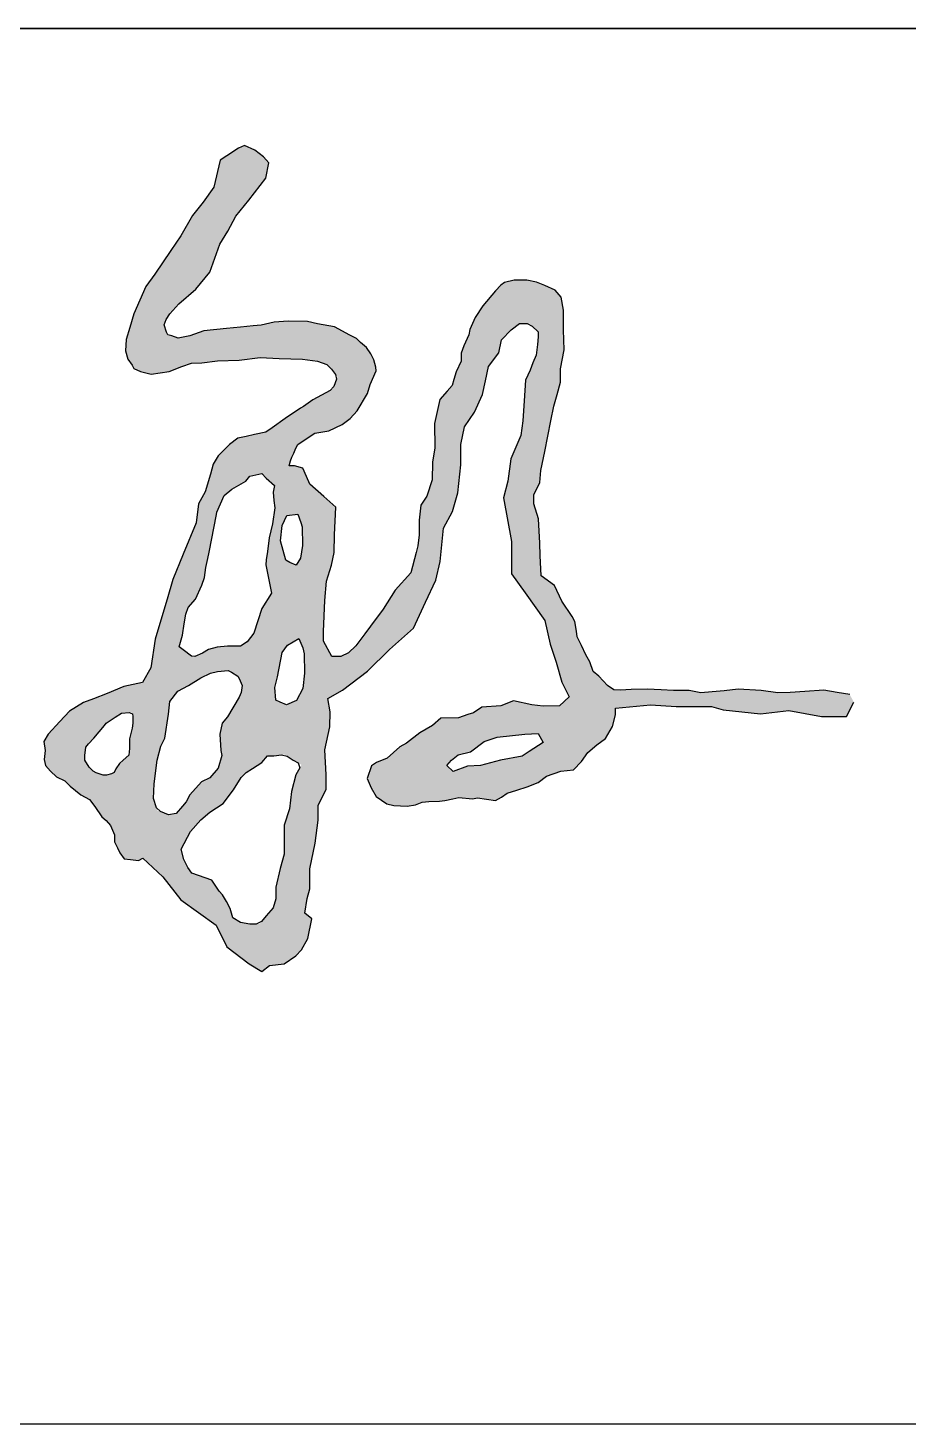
# Model space of a CAD drawing. Extents: x 343352 to 432452, y 769729 to 1078684.
# Drawn here: x 430632 to 431168, y 783901 to 784751 of the extents above; entities that cross this region are included whole.
import ezdxf

# ---------------------------------------------------------------- set-up
doc = ezdxf.new("R2010")
doc.units = 0
doc.header["$LTSCALE"] = 1000
doc.header["$MEASUREMENT"] = 0
doc.layers.add('PUB_TITLE', color=4, linetype='Continuous')

# ---------------------------------------------------------------- blocks, each defined once
blk = doc.blocks.new('A$C3D9F50CE')
h = blk.add_hatch(color=256)
h.paths.add_polyline_path([(949.68, 239.62), (950.05, 248.82), (948.58, 256.93), (957.42, 262.08), (972.76, 273.68), (986.17, 286.89), (1000.66, 299.74), (1007.94, 315.56), (1014.28, 328.95), (1017, 340.35), (1018.99, 360.67), (1024.46, 370.87), (1027.74, 382.15), (1029.56, 399.26), (1029.56, 411.63), (1031.74, 422.42), (1037.87, 431.35), (1042.72, 442.07), (1044.51, 450.49), (1046.35, 459.15), (1052.7, 467.41), (1054.23, 475.32), (1060.11, 481.45), (1065.22, 485.27), (1071.34, 485.27), (1076.67, 480.31), (1076.67, 477.17), (1076.29, 472.53), (1075.41, 466.01), (1073.4, 461.5), (1071.77, 456.86), (1068.98, 450.79), (1068.02, 438.28), (1067.38, 426.09), (1066.09, 417.1), (1059.99, 402.9), (1058.06, 389.42), (1055.49, 379.15), (1060.45, 352.51), (1060.45, 332.81), (1068.66, 321.32), (1080.76, 304.39), (1083.89, 290.12), (1087.57, 279.09), (1090.96, 266.93), (1095.49, 257.88), (1089.55, 252.5), (1079.64, 252.22), (1072.85, 253.07), (1061.52, 255.61), (1053.88, 252.5), (1042.27, 251.65), (1037.18, 248.26), (1033.78, 247.13), (1028.12, 245.24), (1017.33, 245.04), (1012.24, 240.51), (1004.59, 235.99), (996.38, 229.77), (992.42, 227.5), (984.78, 220.72), (978.27, 217.89), (975.15, 215.91), (972.6, 208.27), (974.87, 202.62), (977.98, 197.24), (984.49, 192.72), (988.74, 191.87), (996.96, 191.3), (1001.92, 192.29), (1006.09, 193.87), (1010.05, 194.27), (1016.6, 194.47), (1019.78, 194.87), (1024.74, 195.86), (1028.31, 196.65), (1036.65, 195.86), (1039.62, 196.45), (1050.74, 194.87), (1054.31, 196.85), (1057.68, 199.23), (1063.64, 201.21), (1069.99, 203.19), (1076.73, 205.77), (1081.7, 209.73), (1090.43, 212.71), (1098.17, 213.5), (1102.93, 218.66), (1106.9, 224.01), (1112.26, 228.77), (1117.62, 232.53), (1121.98, 239.87), (1123.77, 247.01), (1123.77, 251.17), (1145.01, 253.13), (1160.75, 252.11), (1182.08, 252.11), (1189.18, 250.08), (1212.03, 247.55), (1229.3, 249.57), (1249.1, 246.02), (1264.33, 246.02), (1268.9, 254.65), (1266.33, 259.4), (1258.68, 260.69), (1250.51, 262.06), (1238.91, 261.21), (1230.17, 260.69), (1222.47, 260.51), (1212.5, 261.74), (1198.33, 262.61), (1189.93, 261.56), (1182.59, 261.04), (1175.76, 260.51), (1168.59, 261.91), (1158.97, 261.74), (1151.62, 262.26), (1143.05, 262.61), (1133.26, 262.43), (1126.78, 262.08), (1122.76, 262.26), (1118.91, 264.88), (1113.66, 270.65), (1110.17, 273.44), (1108.07, 279.39), (1105.62, 283.58), (1102.99, 289.17), (1100.47, 294.55), (1100.02, 297.91), (1098.97, 303.85), (1097.4, 307), (1091.07, 316.31), (1086.59, 325.82), (1078.48, 331.69), (1077.92, 343.99), (1077.57, 351.53), (1076.9, 366.42), (1074.09, 375.61), (1073.9, 381.1), (1077.56, 388.61), (1078.24, 395.74), (1080.72, 407.36), (1084.4, 426.15), (1086.15, 435.06), (1088.28, 442.03), (1090.22, 449.58), (1090.22, 457.72), (1092.55, 469.23), (1091.96, 481.43), (1091.96, 493.44), (1090.61, 501.38), (1086.92, 505.71), (1080.78, 508.58), (1075.57, 510.51), (1069.82, 511.85), (1061.94, 511.71), (1056.19, 510.25), (1053.86, 508.78), (1050.65, 505.17), (1042.98, 496.13), (1038.2, 488.96), (1035.12, 481.61), (1034.44, 478.37), (1031.36, 471.71), (1029.65, 467.27), (1029.65, 462.49), (1026.75, 456), (1025.21, 451.22), (1024.36, 447.64), (1021.28, 444.05), (1016.82, 438.98), (1013.58, 424.45), (1013.73, 409.71), (1012.37, 400.98), (1012.07, 390.14), (1008.9, 380.12), (1005.28, 374.7), (1004.08, 365.67), (1004.23, 356.64), (1003.32, 349.87), (1002.27, 345.8), (999.08, 333.5), (989.56, 322.98), (982.24, 311.43), (974.53, 301.04), (971.06, 296.42), (965.67, 289.1), (961.04, 284.86), (956.42, 282.55), (951.02, 282.55), (946.01, 291.79), (946.01, 297.86), (946.71, 316.6), (947.65, 328.33), (950.87, 338.17), (952.39, 345.93), (952.58, 356.71), (953.52, 373.56), (946.13, 380.09), (937.66, 387.57), (933.4, 397.22), (928.32, 398.63), (925.1, 398.63), (926.21, 403.04), (927.76, 406.39), (930.02, 411.56), (933.63, 413.96), (940.62, 418.62), (949.1, 420), (957.28, 423.93), (962.12, 427.56), (966.37, 432.1), (972.73, 442.7), (974.25, 448.13), (977.98, 456.46), (977.83, 458.69), (976.64, 463.15), (974.7, 466.87), (972.17, 470.74), (968.45, 473.71), (966.07, 476.24), (962.04, 478.33), (952.63, 483.3), (942.21, 485.23), (936.11, 486.57), (924.49, 486.87), (915.85, 486.13), (907.96, 484.34), (903.05, 483.89), (895.31, 483.15), (886.82, 482.41), (873.12, 480.92), (864.63, 477.94), (857.49, 476.46), (853.61, 477.8), (850.91, 478.47), (848.85, 484.64), (851.09, 489.86), (856, 495.35), (857.93, 497.43), (868.24, 506.22), (876.77, 516.57), (882.86, 533.62), (887.74, 541.53), (892.61, 550.66), (900.54, 560.4), (910.9, 573.8), (912.62, 583.13), (909.47, 586.9), (904.01, 590.89), (897.72, 593.82), (894.19, 592.14), (886.99, 587.43), (883.07, 584.87), (879.23, 568.33), (872.58, 559.19), (866.2, 551.16), (859, 538.7), (852.9, 529.85), (843.2, 515.45), (837.66, 507.98), (830.45, 491.33), (827.95, 483.02), (825.76, 475.71), (825.3, 468.68), (826.83, 463.72), (829.41, 460), (830.36, 457.99), (834.47, 456.18), (841.05, 454.46), (851.88, 456.22), (859.57, 459.22), (865.57, 461.14), (871.93, 461.5), (881.29, 462.7), (894.5, 462.94), (907.34, 464.62), (918.87, 464.14), (933.08, 463.55), (942.35, 462.35), (947.9, 460.42), (950.76, 457.64), (954.43, 452.88), (951.54, 445.29), (944.71, 441.71), (939.49, 438.77), (933.68, 434.82), (932, 433.81), (922.67, 427.5), (914.71, 421.9), (910.85, 419.2), (903.85, 417.7), (898.8, 416.62), (893.72, 415.53), (888.74, 411.75), (881.72, 404.73), (878.74, 399.63), (877.04, 393.67), (873.96, 382.92), (869.79, 375.51), (868.3, 364.03), (860.49, 344.88), (854.2, 329.42), (850.65, 317.51), (847.42, 306.68), (843.37, 293.14), (840.8, 275.6), (835.67, 266.62), (824.31, 264.25), (814.21, 260.05), (805.79, 256.69), (799.69, 254.58), (791.28, 249.33), (785.39, 243.03), (778.24, 235.25), (775.71, 230.84), (776.35, 225.37), (775.86, 219.77), (776.73, 216.19), (779.65, 212.64), (783.38, 209.18), (788.49, 206.9), (791.58, 203.62), (798.25, 198.38), (803.35, 195.38), (806.63, 191.1), (811, 184.91), (813.65, 182.72), (816.29, 179.63), (818.57, 173.99), (818.57, 169.57), (820.49, 166.02), (821.95, 162.93), (824.59, 159.38), (828.33, 158.92), (833.25, 158.38), (835.89, 159.74), (848.18, 148.38), (858.96, 134.33), (880.53, 118.87), (887.1, 105.75), (900.7, 95.44), (908.35, 90.62), (912.96, 94.3), (921.94, 95.45), (929.09, 100.29), (932.55, 103.97), (936.46, 110.88), (938.77, 122.85), (934.62, 126.3), (936, 135.05), (937.61, 141.04), (937.61, 153.24), (940.83, 168.91), (942.68, 182.91), (942.68, 191.74), (947.47, 201.69), (947.47, 210.53), (946.73, 225.62)])
h.paths.add_polyline_path([(929.45, 255.77), (923.38, 253.04), (919.6, 254.72), (916.9, 255.92), (916.25, 263.72), (917.93, 270.21), (920.65, 285.07), (924, 289.47), (930.92, 293.45), (934.02, 286.47), (934.27, 272.3), (933.43, 263.09)], flags=16)
h.paths.add_polyline_path([(927.55, 219.45), (932.49, 216.6), (929.12, 210.56), (926.42, 200.29), (925.24, 189.85), (921.87, 179.74), (921.87, 162.16), (919.51, 153.4), (916.98, 142.11), (916.81, 135.04), (915.3, 129.48), (911.08, 124.6), (906.99, 119.55), (901.09, 119.55), (895.37, 120.62), (890.65, 123.44), (889.16, 129.07), (886.92, 133.37), (884.35, 137.34), (882.45, 139.58), (877.99, 146.28), (865.7, 150.52), (863.37, 154.12), (860.82, 158.99), (859.24, 165.22), (864.98, 175.92), (871.29, 182.99), (876.65, 187.76), (884.87, 193.11), (891.18, 201.33), (896.87, 210.57), (902.66, 214.32), (908.4, 217.95), (911.74, 221.95), (915.76, 222.02), (922.31, 222.85)], flags=16)
h.paths.add_polyline_path([(887.4, 245.78), (884.29, 241.99), (882.74, 235.26), (883.43, 225.26), (883.95, 222.16), (881.88, 214.58), (876.7, 208.71), (871.7, 206.3), (864.62, 198.37), (861.47, 192.76), (856.17, 186.99), (851.55, 186.19), (844.68, 188.79), (842.39, 196.1), (842.9, 205.08), (844.67, 219.31), (846.84, 227.98), (849.28, 232.89), (851.63, 247.36), (852.41, 255.19), (857.31, 261.41), (863.76, 264.98), (871.31, 269.5), (877.07, 272.38), (881.33, 273.34), (888.26, 274.16), (894.12, 270.25), (896.38, 264.95), (895.53, 259.56)], flags=16)
h.paths.add_polyline_path([(899.39, 291.52), (895.29, 288.89), (891.49, 288.89), (887.39, 288.89), (881.25, 288.31), (875.98, 286.84), (872.21, 284.52), (866.58, 282.06), (860.42, 286.68), (858.01, 288.49), (859.99, 295.44), (861, 302.48), (862, 308.37), (863.59, 312.39), (868.04, 317.56), (871.92, 325.89), (873.36, 330.63), (874.23, 336.81), (875.52, 342.27), (876.24, 346), (880.68, 369.07), (880.93, 370.4), (885.51, 380.63), (890.03, 384.42), (898.71, 389.3), (901.12, 392.37), (908.47, 393.93), (911.1, 391.19), (916.01, 386.62), (915.33, 382.62), (915.67, 377.48), (916.36, 373.14), (914.86, 363.37), (912.8, 354.81), (911.77, 346.58), (911.09, 341.32), (910.86, 338.35), (914.31, 321.04), (908.46, 311.69), (903.48, 296.78)], flags=16)
h.paths.add_polyline_path([(1020.95, 216.23), (1023.85, 219.36), (1027.86, 222.68), (1035.5, 224.5), (1043.77, 230.77), (1051.76, 233.33), (1068.59, 235.33), (1076.58, 235.61), (1079.72, 230.2), (1071.16, 224.78), (1066.88, 221.93), (1053.75, 219.37), (1041.49, 216.23), (1033.5, 215.66), (1024.94, 212.53)], flags=16)
h.paths.add_polyline_path([(929.25, 338.25), (925.41, 339.87), (922.98, 341.28), (919.74, 353.01), (920.75, 362.31), (923.59, 368.37), (930.26, 369.18), (932.08, 364.13), (932.89, 361.5), (933.1, 350.18), (931.88, 342.5)], flags=16)
h.paths.add_polyline_path([(829.92, 241.92), (829.34, 238.9), (827.87, 232.34), (827.77, 226.51), (827.48, 222.52), (823.88, 219.31), (821.74, 217.37), (819.5, 214.06), (818.15, 211.35), (812.66, 210.12), (806.26, 211.97), (803.24, 215.23), (800.2, 220.01), (801.27, 227.77), (806.17, 232.87), (812.59, 240.46), (813.57, 241.92), (819.02, 245.61), (822.91, 247.95), (829.32, 248.49), (829.92, 246.1)], flags=16)
for p, q in [((886.99, 587.43), (883.07, 584.87)), ((894.19, 592.14), (886.99, 587.43)), ((897.72, 593.82), (894.19, 592.14)), ((904.01, 590.89), (897.72, 593.82)), ((909.47, 586.9), (904.01, 590.89)), ((904.01, 590.89), (904.01, 590.89)), ((912.62, 583.13), (909.47, 586.9)), ((909.47, 586.9), (909.47, 586.9)), ((883.07, 584.87), (879.23, 568.33)), ((910.9, 573.8), (912.62, 583.13)), ((900.54, 560.4), (910.9, 573.8)), ((879.23, 568.33), (872.58, 559.19)), ((872.58, 559.19), (866.2, 551.16)), ((892.61, 550.66), (900.54, 560.4)), ((900.54, 560.4), (900.54, 560.4)), ((866.2, 551.16), (859, 538.7)), ((887.74, 541.53), (892.61, 550.66)), ((859, 538.7), (852.9, 529.85)), ((882.86, 533.62), (887.74, 541.53)), ((852.9, 529.85), (843.2, 515.45)), ((876.77, 516.57), (882.86, 533.62)), ((843.2, 515.45), (837.66, 507.98)), ((868.24, 506.22), (876.77, 516.57)), ((1056.19, 510.25), (1053.86, 508.78)), ((1061.94, 511.71), (1056.19, 510.25)), ((1069.82, 511.85), (1061.94, 511.71)), ((1075.57, 510.51), (1069.82, 511.85)), ((1080.78, 508.58), (1075.57, 510.51)), ((837.66, 507.98), (830.45, 491.33)), ((857.93, 497.43), (868.24, 506.22)), ((1050.65, 505.17), (1042.98, 496.13)), ((1053.86, 508.78), (1050.65, 505.17)), ((1086.92, 505.71), (1080.78, 508.58)), ((1090.61, 501.38), (1086.92, 505.71)), ((852.27, 491.18), (856, 495.35)), ((856, 495.35), (857.93, 497.43)), ((1042.98, 496.13), (1038.2, 488.96)), ((1091.96, 493.44), (1090.61, 501.38)), ((1091.96, 481.43), (1091.96, 493.44)), ((830.45, 491.33), (827.95, 483.02)), ((848.85, 484.64), (850.19, 487.76)), ((850.19, 487.76), (852.27, 491.18)), ((915.85, 486.13), (907.96, 484.34)), ((924.49, 486.87), (915.85, 486.13)), ((936.11, 486.57), (924.49, 486.87)), ((942.21, 485.23), (936.11, 486.57)), ((952.63, 483.3), (942.21, 485.23)), ((1038.2, 488.96), (1035.12, 481.61)), ((1060.11, 481.45), (1065.22, 485.27)), ((1065.22, 485.27), (1069.88, 485.27)), ((1069.88, 485.27), (1072.9, 483.82)), ((827.95, 483.02), (825.76, 475.71)), ((850.34, 480.18), (848.85, 484.64)), ((851.23, 478.39), (850.34, 480.18)), ((853.61, 477.8), (851.23, 478.39)), ((857.49, 476.46), (853.61, 477.8)), ((864.63, 477.94), (857.49, 476.46)), ((873.12, 480.92), (864.63, 477.94)), ((886.82, 482.41), (873.12, 480.92)), ((895.31, 483.15), (886.82, 482.41)), ((903.05, 483.89), (895.31, 483.15)), ((907.96, 484.34), (903.05, 483.89)), ((962.04, 478.33), (952.63, 483.3)), ((966.07, 476.24), (962.04, 478.33)), ((962.04, 478.33), (962.04, 478.33)), ((968.45, 473.71), (966.07, 476.24)), ((1034.44, 478.37), (1031.36, 471.71)), ((1035.12, 481.61), (1034.44, 478.37)), ((1054.23, 475.32), (1060.11, 481.45)), ((1072.9, 483.82), (1076.67, 480.31)), ((1076.67, 477.17), (1076.29, 472.53)), ((1076.67, 480.31), (1076.67, 477.17)), ((1092.55, 469.23), (1091.96, 481.43)), ((825.76, 475.71), (825.3, 468.68)), ((825.3, 468.68), (826.83, 463.72)), ((972.17, 470.74), (968.45, 473.71)), ((974.7, 466.87), (972.17, 470.74)), ((1031.36, 471.71), (1029.65, 467.27)), ((1052.7, 467.41), (1054.23, 475.32)), ((1076.29, 472.53), (1075.41, 466.01)), ((1090.22, 457.72), (1092.55, 469.23)), ((826.83, 463.72), (829.41, 460)), ((829.41, 460), (830.36, 457.99)), ((851.88, 456.22), (859.57, 459.22)), ((859.57, 459.22), (865.57, 461.14)), ((865.57, 461.14), (871.93, 461.5)), ((871.93, 461.5), (881.29, 462.7)), ((881.29, 462.7), (894.5, 462.94)), ((894.5, 462.94), (907.34, 464.62)), ((907.34, 464.62), (918.87, 464.14)), ((918.87, 464.14), (933.08, 463.55)), ((933.08, 463.55), (942.35, 462.35)), ((942.35, 462.35), (947.9, 460.42)), ((947.9, 460.42), (950.76, 457.64)), ((976.64, 463.15), (974.7, 466.87)), ((977.83, 458.69), (976.64, 463.15)), ((1029.65, 462.49), (1026.75, 456)), ((1029.65, 467.27), (1029.65, 462.49)), ((1046.35, 459.15), (1052.7, 467.41)), ((1073.4, 461.5), (1071.77, 456.86)), ((1075.41, 466.01), (1073.4, 461.5)), ((830.36, 457.99), (834.47, 456.18)), ((834.47, 456.18), (841.05, 454.46)), ((841.05, 454.46), (851.88, 456.22)), ((950.76, 457.64), (953.29, 454.37)), ((953.88, 451.42), (952.2, 447.01)), ((953.29, 454.37), (953.88, 451.42)), ((974.25, 448.13), (977.98, 456.46)), ((977.98, 456.46), (977.83, 458.69)), ((1025.21, 451.22), (1024.36, 447.64)), ((1026.75, 456), (1025.21, 451.22)), ((1044.51, 450.49), (1046.35, 459.15)), ((1068.98, 450.79), (1068.02, 438.28)), ((1071.77, 456.86), (1068.98, 450.79)), ((1090.22, 449.58), (1090.22, 457.72)), ((950.01, 444.49), (944.71, 441.71)), ((952.2, 447.01), (950.01, 444.49)), ((966.37, 432.1), (972.73, 442.7)), ((972.73, 442.7), (974.25, 448.13)), ((1021.28, 444.05), (1016.82, 438.98)), ((1024.36, 447.64), (1021.28, 444.05)), ((1042.72, 442.07), (1044.51, 450.49)), ((1088.28, 442.03), (1090.22, 449.58)), ((932, 433.81), (922.67, 427.5)), ((933.68, 434.82), (932, 433.81)), ((939.49, 438.77), (933.68, 434.82)), ((944.71, 441.71), (939.49, 438.77)), ((1016.82, 438.98), (1013.58, 424.45)), ((1037.87, 431.35), (1042.72, 442.07)), ((1068.02, 438.28), (1067.38, 426.09)), ((1084.4, 426.15), (1086.15, 435.06)), ((1086.15, 435.06), (1088.28, 442.03)), ((922.67, 427.5), (914.71, 421.9)), ((957.28, 423.93), (962.12, 427.56)), ((962.12, 427.56), (966.37, 432.1)), ((1031.74, 422.42), (1037.87, 431.35)), ((1067.38, 426.09), (1066.09, 417.1)), ((1080.72, 407.36), (1084.4, 426.15)), ((903.85, 417.7), (898.8, 416.62)), ((910.85, 419.2), (903.85, 417.7)), ((914.71, 421.9), (910.85, 419.2)), ((933.63, 413.96), (940.62, 418.62)), ((940.62, 418.62), (949.1, 420)), ((949.1, 420), (957.28, 423.93)), ((1013.58, 424.45), (1013.73, 409.71)), ((1029.56, 411.63), (1031.74, 422.42)), ((1066.09, 417.1), (1059.99, 402.9)), ((888.74, 411.75), (881.72, 404.73)), ((893.72, 415.53), (888.74, 411.75)), ((898.8, 416.62), (893.72, 415.53)), ((927.76, 406.39), (929.08, 409.42)), ((929.08, 409.42), (930.22, 411.69)), ((930.22, 411.69), (933.63, 413.96)), ((930.22, 411.69), (930.22, 411.69)), ((1013.73, 409.71), (1012.37, 400.98)), ((1029.56, 399.26), (1029.56, 411.63)), ((881.72, 404.73), (878.74, 399.63)), ((925.1, 398.63), (925.86, 401.66)), ((925.86, 401.66), (926.62, 403.93)), ((926.62, 403.93), (927.76, 406.39)), ((1012.37, 400.98), (1012.07, 390.14)), ((1059.99, 402.9), (1058.06, 389.42)), ((1078.24, 395.74), (1080.72, 407.36)), ((877.04, 393.67), (873.96, 382.92)), ((878.74, 399.63), (877.04, 393.67)), ((898.71, 389.3), (901.12, 392.37)), ((901.12, 392.37), (908.47, 393.93)), ((908.47, 393.93), (911.1, 391.19)), ((911.1, 391.19), (916.01, 386.62)), ((928.32, 398.63), (925.1, 398.63)), ((933.4, 397.22), (928.32, 398.63)), ((934.2, 395.42), (933.4, 397.22)), ((937.66, 387.57), (934.2, 395.42)), ((1027.74, 382.15), (1029.56, 399.26)), ((1077.56, 388.61), (1078.24, 395.74)), ((873.96, 382.92), (869.79, 375.51)), ((885.51, 380.63), (890.03, 384.42)), ((890.03, 384.42), (898.71, 389.3)), ((916.01, 386.62), (915.33, 382.62)), ((946.13, 380.09), (937.66, 387.57)), ((1012.07, 390.14), (1008.9, 380.12)), ((1058.06, 389.42), (1055.49, 379.15)), ((1073.9, 381.1), (1077.56, 388.61)), ((869.79, 375.51), (868.3, 364.03)), ((880.93, 370.4), (885.51, 380.63)), ((915.33, 382.62), (915.67, 377.48)), ((915.67, 377.48), (916.36, 373.14)), ((953.52, 373.56), (946.13, 380.09)), ((1005.28, 374.7), (1004.08, 365.67)), ((1008.9, 380.12), (1005.28, 374.7)), ((1024.46, 370.87), (1027.74, 382.15)), ((1055.49, 379.15), (1060.45, 352.51)), ((1074.09, 375.61), (1073.9, 381.1)), ((1076.9, 366.42), (1074.09, 375.61)), ((876.24, 346), (880.68, 369.07)), ((880.68, 369.07), (880.93, 370.4)), ((916.36, 373.14), (914.86, 363.37)), ((920.75, 362.31), (923.59, 368.37)), ((923.59, 368.37), (930.26, 369.18)), ((923.59, 368.37), (923.59, 368.37)), ((930.26, 369.18), (932.08, 364.13)), ((952.58, 356.71), (953.52, 373.56)), ((1004.08, 365.67), (1004.23, 356.64)), ((1018.99, 360.67), (1024.46, 370.87)), ((1077.57, 351.53), (1076.9, 366.42)), ((868.3, 364.03), (860.49, 344.88)), ((914.86, 363.37), (912.8, 354.81)), ((919.74, 353.01), (920.75, 362.31)), ((932.08, 364.13), (932.89, 361.5)), ((932.89, 361.5), (933.1, 350.18)), ((1017, 340.35), (1018.99, 360.67)), ((912.8, 354.81), (911.77, 346.58)), ((922.98, 341.28), (919.74, 353.01)), ((933.1, 350.18), (931.88, 342.5)), ((952.39, 345.93), (952.58, 356.71)), ((1003.32, 349.87), (1002.27, 345.8)), ((1004.23, 356.64), (1003.32, 349.87)), ((1060.45, 352.51), (1060.45, 332.81)), ((1077.92, 343.99), (1077.57, 351.53)), ((860.49, 344.88), (854.2, 329.42)), ((874.23, 336.81), (875.52, 342.27)), ((875.52, 342.27), (876.24, 346)), ((911.09, 341.32), (910.86, 338.35)), ((911.77, 346.58), (911.09, 341.32)), ((925.41, 339.87), (922.98, 341.28)), ((931.88, 342.5), (929.25, 338.25)), ((950.87, 338.17), (952.39, 345.93)), ((1002.27, 345.8), (999.08, 333.5)), ((1014.28, 328.95), (1017, 340.35)), ((1078.48, 331.69), (1077.92, 343.99)), ((873.36, 330.63), (874.23, 336.81)), ((910.86, 338.35), (914.31, 321.04)), ((929.25, 338.25), (925.41, 339.87)), ((947.65, 328.33), (950.87, 338.17)), ((999.08, 333.5), (989.56, 322.98)), ((1060.45, 332.81), (1068.66, 321.32)), ((1086.59, 325.82), (1078.48, 331.69)), ((854.2, 329.42), (850.65, 317.51)), ((868.04, 317.56), (871.92, 325.89)), ((871.92, 325.89), (873.36, 330.63)), ((946.71, 316.6), (947.65, 328.33)), ((1007.94, 315.56), (1014.28, 328.95)), ((1091.07, 316.31), (1086.59, 325.82)), ((850.65, 317.51), (847.42, 306.68)), ((863.59, 312.39), (868.04, 317.56)), ((914.31, 321.04), (908.46, 311.69)), ((946.01, 297.86), (946.71, 316.6)), ((989.56, 322.98), (982.24, 311.43)), ((1000.66, 299.74), (1007.94, 315.56)), ((1068.66, 321.32), (1080.76, 304.39)), ((1097.4, 307), (1091.07, 316.31)), ((847.42, 306.68), (843.37, 293.14)), ((861, 302.48), (862, 308.37)), ((862, 308.37), (863.59, 312.39)), ((908.46, 311.69), (903.48, 296.78)), ((982.24, 311.43), (974.53, 301.04)), ((1098.97, 303.85), (1097.4, 307)), ((859.99, 295.44), (861, 302.48)), ((946.01, 291.79), (946.01, 297.86)), ((974.53, 301.04), (971.06, 296.42)), ((986.17, 286.89), (1000.66, 299.74)), ((1080.76, 304.39), (1083.89, 290.12)), ((1100.02, 297.91), (1098.97, 303.85)), ((1100.47, 294.55), (1100.02, 297.91)), ((843.37, 293.14), (840.8, 275.6)), ((858.01, 288.49), (859.99, 295.44)), ((899.39, 291.52), (895.29, 288.89)), ((903.48, 296.78), (899.39, 291.52)), ((920.65, 285.07), (924, 289.47)), ((924, 289.47), (930.92, 293.45)), ((930.92, 293.45), (933.43, 287.79)), ((951.02, 282.55), (946.01, 291.79)), ((971.06, 296.42), (965.67, 289.1)), ((1083.89, 290.12), (1087.57, 279.09)), ((1102.99, 289.17), (1100.47, 294.55)), ((1105.62, 283.58), (1102.99, 289.17)), ((860.42, 286.68), (858.01, 288.49)), ((865.6, 282.8), (860.42, 286.68)), ((867.61, 282.51), (865.6, 282.8)), ((872.21, 284.52), (867.61, 282.51)), ((875.98, 286.84), (872.21, 284.52)), ((881.25, 288.31), (875.98, 286.84)), ((887.39, 288.89), (881.25, 288.31)), ((891.49, 288.89), (887.39, 288.89)), ((895.29, 288.89), (891.49, 288.89)), ((917.93, 270.21), (920.65, 285.07)), ((933.43, 287.79), (934.06, 284.23)), ((934.06, 284.23), (934.27, 272.3)), ((956.42, 282.55), (951.02, 282.55)), ((961.04, 284.86), (956.42, 282.55)), ((965.67, 289.1), (961.04, 284.86)), ((972.76, 273.68), (986.17, 286.89)), ((1108.07, 279.39), (1105.62, 283.58)), ((840.8, 275.6), (835.67, 266.62)), ((871.31, 269.5), (877.07, 272.38)), ((877.07, 272.38), (881.33, 273.34)), ((881.33, 273.34), (887.89, 274.11)), ((887.89, 274.11), (889.84, 273.1)), ((889.84, 273.1), (893.69, 270.54)), ((934.27, 272.3), (933.43, 263.09)), ((957.42, 262.08), (972.76, 273.68)), ((1087.57, 279.09), (1090.96, 266.93)), ((1110.17, 273.44), (1108.07, 279.39)), ((1113.66, 270.65), (1110.17, 273.44)), ((824.31, 264.25), (814.21, 260.05)), ((835.67, 266.62), (824.31, 264.25)), ((857.31, 261.41), (863.76, 264.98)), ((863.76, 264.98), (871.31, 269.5)), ((893.69, 270.54), (894.63, 269.06)), ((894.63, 269.06), (896.38, 264.95)), ((896.38, 264.95), (895.71, 260.71)), ((916.25, 263.72), (917.93, 270.21)), ((916.9, 255.92), (916.25, 263.72)), ((1090.96, 266.93), (1095.49, 257.88)), ((1118.91, 264.88), (1113.66, 270.65)), ((1122.76, 262.26), (1118.91, 264.88)), ((805.79, 256.69), (799.69, 254.58)), ((814.21, 260.05), (805.79, 256.69)), ((851.63, 247.36), (852.41, 255.19)), ((852.41, 255.19), (857.31, 261.41)), ((894.5, 257.81), (887.4, 245.78)), ((895.71, 260.71), (894.5, 257.81)), ((919.6, 254.72), (916.9, 255.92)), ((929.45, 255.77), (923.38, 253.04)), ((933.43, 263.09), (929.45, 255.77)), ((948.58, 256.93), (957.42, 262.08)), ((950.05, 248.82), (948.58, 256.93)), ((1061.52, 255.61), (1053.88, 252.5)), ((1072.85, 253.07), (1061.52, 255.61)), ((1095.49, 257.88), (1089.55, 252.5)), ((1126.78, 262.08), (1122.76, 262.26)), ((1133.26, 262.43), (1126.78, 262.08)), ((1143.05, 262.61), (1133.26, 262.43)), ((1151.62, 262.26), (1143.05, 262.61)), ((1158.97, 261.74), (1151.62, 262.26)), ((1168.59, 261.91), (1158.97, 261.74)), ((1175.76, 260.51), (1168.59, 261.91)), ((1182.59, 261.04), (1175.76, 260.51)), ((1189.93, 261.56), (1182.59, 261.04)), ((1198.33, 262.61), (1189.93, 261.56)), ((1212.5, 261.74), (1198.33, 262.61)), ((1222.47, 260.51), (1212.5, 261.74)), ((1230.17, 260.69), (1222.47, 260.51)), ((1238.91, 261.21), (1230.17, 260.69)), ((1250.51, 262.06), (1238.91, 261.21)), ((1258.68, 260.69), (1250.51, 262.06)), ((1266.33, 259.4), (1258.68, 260.69)), ((791.28, 249.33), (785.39, 243.03)), ((799.69, 254.58), (791.28, 249.33)), ((819.02, 245.61), (822.91, 247.95)), ((822.91, 247.95), (827.49, 248.34)), ((827.49, 248.34), (829.53, 247.66)), ((829.53, 247.66), (829.92, 246.1)), ((849.28, 232.89), (851.63, 247.36)), ((923.38, 253.04), (919.6, 254.72)), ((949.68, 239.62), (950.05, 248.82)), ((1033.78, 247.13), (1028.12, 245.24)), ((1037.18, 248.26), (1033.78, 247.13)), ((1042.27, 251.65), (1037.18, 248.26)), ((1053.88, 252.5), (1042.27, 251.65)), ((1079.64, 252.22), (1072.85, 253.07)), ((1089.55, 252.5), (1079.64, 252.22)), ((1121.98, 239.87), (1123.77, 247.01)), ((1123.77, 251.17), (1145.01, 253.13)), ((1123.77, 247.01), (1123.77, 251.17)), ((1145.01, 253.13), (1160.75, 252.11)), ((1160.75, 252.11), (1182.08, 252.11)), ((1182.08, 252.11), (1189.18, 250.08)), ((1189.18, 250.08), (1212.03, 247.55)), ((1212.03, 247.55), (1229.3, 249.57)), ((1229.3, 249.57), (1249.1, 246.02)), ((1264.33, 246.02), (1268.9, 254.65)), ((785.39, 243.03), (778.24, 235.25)), ((806.17, 232.87), (812.59, 240.46)), ((812.59, 240.46), (813.57, 241.92)), ((813.57, 241.92), (819.02, 245.61)), ((829.34, 238.9), (827.87, 232.34)), ((829.92, 241.92), (829.34, 238.9)), ((829.92, 246.1), (829.92, 241.92)), ((884.29, 241.99), (882.74, 235.26)), ((887.4, 245.78), (884.29, 241.99)), ((946.73, 225.62), (949.68, 239.62)), ((1012.24, 240.51), (1004.59, 235.99)), ((1017.33, 245.04), (1012.24, 240.51)), ((1028.12, 245.24), (1017.33, 245.04)), ((1117.62, 232.53), (1121.98, 239.87)), ((1249.1, 246.02), (1264.33, 246.02)), ((778.24, 235.25), (775.71, 230.84)), ((775.71, 230.84), (776.35, 225.37)), ((802.86, 229.42), (806.17, 232.87)), ((827.87, 232.34), (827.77, 226.51)), ((846.84, 227.98), (849.28, 232.89)), ((882.74, 235.26), (883.43, 225.26)), ((996.38, 229.77), (992.42, 227.5)), ((1004.59, 235.99), (996.38, 229.77)), ((1004.59, 235.99), (1004.59, 235.99)), ((1035.5, 224.5), (1043.77, 230.77)), ((1043.77, 230.77), (1051.76, 233.33)), ((1051.76, 233.33), (1068.59, 235.33)), ((1068.59, 235.33), (1076.58, 235.61)), ((1079.72, 230.2), (1071.16, 224.78)), ((1076.58, 235.61), (1079.72, 230.2)), ((1112.26, 228.77), (1117.62, 232.53)), ((776.35, 225.37), (775.86, 219.77)), ((800.52, 222.32), (801.2, 227.28)), ((800.52, 219.5), (800.52, 222.32)), ((801.2, 227.28), (802.86, 229.42)), ((827.48, 222.52), (823.88, 219.31)), ((827.77, 226.51), (827.48, 222.52)), ((844.67, 219.31), (846.84, 227.98)), ((883.95, 222.16), (881.88, 214.58)), ((883.43, 225.26), (883.95, 222.16)), ((908.4, 217.95), (911.74, 221.95)), ((911.74, 221.95), (915.76, 222.02)), ((915.76, 222.02), (920.43, 222.61)), ((920.43, 222.61), (923.79, 221.89)), ((923.79, 221.89), (927.55, 219.45)), ((947.47, 210.53), (946.73, 225.62)), ((992.42, 227.5), (984.78, 220.72)), ((1023.85, 219.36), (1027.86, 222.68)), ((1027.86, 222.68), (1035.5, 224.5)), ((1066.88, 221.93), (1053.75, 219.37)), ((1071.16, 224.78), (1066.88, 221.93)), ((1102.93, 218.66), (1106.9, 224.01)), ((1106.9, 224.01), (1112.26, 228.77)), ((775.86, 219.77), (776.73, 216.19)), ((776.73, 216.19), (779.65, 212.64)), ((779.65, 212.64), (783.38, 209.18)), ((803.24, 215.23), (800.52, 219.5)), ((805.58, 212.7), (803.24, 215.23)), ((807.43, 211.63), (805.58, 212.7)), ((819.5, 214.06), (818.43, 211.92)), ((821.74, 217.37), (819.5, 214.06)), ((823.88, 219.31), (821.74, 217.37)), ((842.9, 205.08), (844.67, 219.31)), ((881.88, 214.58), (876.7, 208.71)), ((898.83, 211.84), (902.66, 214.32)), ((902.66, 214.32), (908.4, 217.95)), ((927.55, 219.45), (930.52, 217.74)), ((931.44, 214.71), (929.12, 210.56)), ((930.52, 217.74), (931.44, 214.71)), ((975.15, 215.91), (972.6, 208.27)), ((978.27, 217.89), (975.15, 215.91)), ((984.78, 220.72), (978.27, 217.89)), ((1020.95, 216.23), (1023.85, 219.36)), ((1024.94, 212.53), (1020.95, 216.23)), ((1033.5, 215.66), (1024.94, 212.53)), ((1041.49, 216.23), (1033.5, 215.66)), ((1053.75, 219.37), (1041.49, 216.23)), ((1081.7, 209.73), (1090.43, 212.71)), ((1090.43, 212.71), (1098.17, 213.5)), ((1098.17, 213.5), (1102.93, 218.66)), ((783.38, 209.18), (788.49, 206.9)), ((788.49, 206.9), (791.58, 203.62)), ((811.81, 210.36), (807.43, 211.63)), ((813.76, 210.36), (811.81, 210.36)), ((816.77, 211.04), (813.76, 210.36)), ((818.43, 211.92), (816.77, 211.04)), ((842.39, 196.1), (842.9, 205.08)), ((871.7, 206.3), (864.62, 198.37)), ((876.7, 208.71), (871.7, 206.3)), ((891.18, 201.33), (895.77, 208.78)), ((895.77, 208.78), (898.83, 211.84)), ((929.12, 210.56), (926.42, 200.29)), ((947.47, 201.69), (947.47, 210.53)), ((972.6, 208.27), (974.87, 202.62)), ((1069.99, 203.19), (1076.73, 205.77)), ((1076.73, 205.77), (1081.7, 209.73)), ((791.58, 203.62), (798.25, 198.38)), ((798.25, 198.38), (803.35, 195.38)), ((844.17, 190.42), (842.39, 196.1)), ((864.62, 198.37), (862.21, 194.06)), ((884.87, 193.11), (891.18, 201.33)), ((926.42, 200.29), (925.24, 189.85)), ((942.68, 191.74), (947.47, 201.69)), ((974.87, 202.62), (977.98, 197.24)), ((977.98, 197.24), (984.49, 192.72)), ((1019.78, 194.87), (1024.74, 195.86)), ((1024.74, 195.86), (1028.31, 196.65)), ((1028.31, 196.65), (1036.65, 195.86)), ((1036.65, 195.86), (1039.62, 196.45)), ((1039.62, 196.45), (1050.74, 194.87)), ((1050.74, 194.87), (1054.31, 196.85)), ((1054.31, 196.85), (1057.68, 199.23)), ((1057.68, 199.23), (1063.64, 201.21)), ((1063.64, 201.21), (1069.99, 203.19)), ((803.35, 195.38), (806.63, 191.1)), ((806.63, 191.1), (811, 184.91)), ((846.63, 188.05), (844.17, 190.42)), ((851.55, 186.19), (846.63, 188.05)), ((860.13, 191.3), (856.17, 186.99)), ((862.21, 194.06), (860.13, 191.3)), ((871.29, 182.99), (876.65, 187.76)), ((876.65, 187.76), (884.87, 193.11)), ((925.24, 189.85), (921.87, 179.74)), ((942.68, 182.91), (942.68, 191.74)), ((984.49, 192.72), (988.74, 191.87)), ((988.74, 191.87), (996.96, 191.3)), ((996.96, 191.3), (1001.92, 192.29)), ((1001.92, 192.29), (1006.09, 193.87)), ((1006.09, 193.87), (1010.05, 194.27)), ((1010.05, 194.27), (1016.6, 194.47)), ((1016.6, 194.47), (1019.78, 194.87)), ((811, 184.91), (813.65, 182.72)), ((813.65, 182.72), (816.29, 179.63)), ((816.29, 179.63), (818.57, 173.99)), ((856.17, 186.99), (851.55, 186.19)), ((864.98, 175.92), (871.29, 182.99)), ((921.87, 179.74), (921.87, 162.16)), ((940.83, 168.91), (942.68, 182.91)), ((818.57, 173.99), (818.57, 169.57)), ((859.24, 165.22), (864.98, 175.92)), ((818.57, 169.57), (820.49, 166.02)), ((820.49, 166.02), (821.95, 162.93)), ((821.95, 162.93), (824.59, 159.38)), ((860.82, 158.99), (859.24, 165.22)), ((921.87, 162.16), (919.51, 153.4)), ((937.61, 153.24), (940.83, 168.91)), ((824.59, 159.38), (828.33, 158.92)), ((828.33, 158.92), (833.25, 158.38)), ((833.25, 158.38), (835.89, 159.74)), ((835.89, 159.74), (848.18, 148.38)), ((863.37, 154.12), (860.82, 158.99)), ((865.7, 150.52), (863.37, 154.12)), ((919.51, 153.4), (916.98, 142.11)), ((937.61, 141.04), (937.61, 153.24)), ((848.18, 148.38), (858.96, 134.33)), ((877.99, 146.28), (865.7, 150.52)), ((882.45, 139.58), (877.99, 146.28)), ((884.35, 137.34), (882.45, 139.58)), ((886.92, 133.37), (884.35, 137.34)), ((916.98, 142.11), (916.81, 135.04)), ((936, 135.05), (937.61, 141.04)), ((858.96, 134.33), (880.53, 118.87)), ((889.16, 129.07), (886.92, 133.37)), ((890.65, 123.44), (889.16, 129.07)), ((915.3, 129.48), (911.08, 124.6)), ((916.81, 135.04), (915.3, 129.48)), ((934.62, 126.3), (936, 135.05)), ((895.37, 120.62), (890.65, 123.44)), ((901.09, 119.55), (895.37, 120.62)), ((904.9, 119.55), (901.09, 119.55)), ((908.21, 121.06), (904.9, 119.55)), ((911.08, 124.6), (908.21, 121.06)), ((938.77, 122.85), (934.62, 126.3)), ((936.46, 110.88), (938.77, 122.85)), ((880.53, 118.87), (887.1, 105.75)), ((932.55, 103.97), (936.46, 110.88)), ((887.1, 105.75), (900.7, 95.44)), ((929.09, 100.29), (932.55, 103.97)), ((900.7, 95.44), (908.35, 90.62)), ((908.35, 90.62), (912.96, 94.3)), ((912.96, 94.3), (921.94, 95.45)), ((921.94, 95.45), (929.09, 100.29))]:
    blk.add_line(p, q)

msp = doc.modelspace()

# ---------------------------------------------------------------- linework, layer by layer
at = {"layer": 'PUB_TITLE'}
for p, q in [((425840.88, 784751.35), (431450.85, 784751)), ((425840.99, 784751.11), (431450.95, 784751.11)), ((425840.83, 783901.35), (431450.8, 783901)), ((425840.99, 783901.12), (431450.95, 783901.12))]:
    msp.add_line(p, q, dxfattribs=at)

# ---------------------------------------------------------------- block references
msp.add_blockref('A$C3D9F50CE', (429866.18, 784085.96))

doc.saveas('drawing.dxf')
